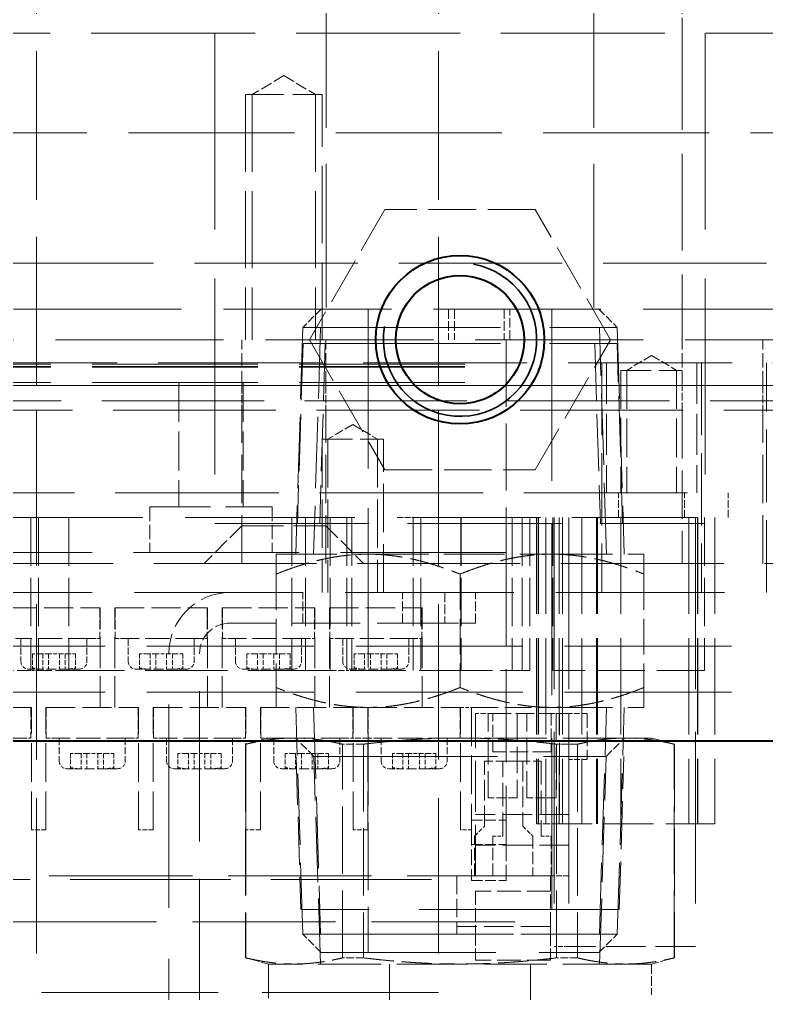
# Model space of a CAD drawing. Header units: millimetres. Extents: x 0 to 5945, y 0 to 4205.
# Drawn here: x 1782.6 to 1831.4, y 2255.3 to 2318.9 of the extents above; entities that cross this region are included whole.
import ezdxf

# ---------------------------------------------------------------- set-up
doc = ezdxf.new("R2010")
doc.units = ezdxf.units.MM
doc.header["$LTSCALE"] = 5
doc.linetypes.add('DASHED', pattern=[0.2067, 0.1654, -0.0413])
for name, color, linetype, lineweight in [('가려진 것(ISO)', 2, 'DASHED', 18), ('가시적인 것(ISO)', 3, 'Continuous', 40), ('가시적인 좁은 것(ISO)', 3, 'Continuous', 35)]:
    doc.layers.add(name, color=color, linetype=linetype, lineweight=lineweight)

msp = doc.modelspace()

# ---------------------------------------------------------------- linework, layer by layer
at = {"layer": '가려진 것(ISO)', "ltscale": 11.740042}
for p, q in [((1783.733, 2294.957), (1783.733, 2331.357)), ((1809.97, 2294.957), (1809.97, 2331.357))]:
    msp.add_line(p, q, dxfattribs=at)
at = {"layer": '가려진 것(ISO)', "ltscale": 11.341074}
for p, q in [((1802.639, 2321.157), (1802.639, 2297.715)), ((1820.114, 2321.157), (1820.114, 2297.715))]:
    msp.add_line(p, q, dxfattribs=at)
at = {"layer": '가려진 것(ISO)', "ltscale": 1.218906}
msp.add_line((1825.876, 2317.957), (1825.876, 2321.157), dxfattribs=at)
at = {"layer": '가려진 것(ISO)', "ltscale": 12.936202}
msp.add_line((2118.876, 2317.957), (1503.876, 2317.957), dxfattribs=at)
at = {"layer": '가려진 것(ISO)', "ltscale": 15.481374}
for p, q in [((1795.376, 2317.957), (1795.376, 2285.957)), ((1827.376, 2317.957), (1827.376, 2285.957))]:
    msp.add_line(p, q, dxfattribs=at)
at = {"layer": '가려진 것(ISO)', "ltscale": 7.618686}
for p, q in [((1825.876, 2317.957), (1825.876, 2297.957)), ((1816.36, 2286.357), (1816.36, 2266.357)), ((1816.385, 2286.357), (1816.385, 2266.357)), ((1816.487, 2286.357), (1816.487, 2266.357)), ((1816.983, 2286.357), (1816.983, 2266.357)), ((1817.836, 2286.357), (1817.836, 2266.357)), ((1818.062, 2286.357), (1818.062, 2266.357)), ((1819.332, 2286.357), (1819.332, 2266.357)), ((1820.272, 2286.357), (1820.272, 2266.357)), ((1820.297, 2286.357), (1820.297, 2266.357)), ((1820.348, 2286.357), (1820.348, 2266.357)), ((1821.872, 2286.357), (1821.872, 2266.357)), ((1826.317, 2286.357), (1826.317, 2266.357)), ((1826.875, 2286.357), (1826.875, 2266.357)), ((1826.901, 2286.357), (1826.901, 2266.357)), ((1827.996, 2286.357), (1827.996, 2266.357))]:
    msp.add_line(p, q, dxfattribs=at)
at = {"layer": '가려진 것(ISO)', "ltscale": 0.918509}
for q in [(1797.809, 2313.957), (1801.943, 2313.957)]:
    msp.add_line((1799.876, 2315.199), q, dxfattribs=at)
at = {"layer": '가려진 것(ISO)', "ltscale": 6.094929}
for p, q in [((1797.376, 2313.957), (1797.376, 2297.957)), ((1797.809, 2313.957), (1797.809, 2297.957)), ((1801.943, 2313.957), (1801.943, 2297.957)), ((1802.376, 2297.957), (1802.376, 2313.957))]:
    msp.add_line(p, q, dxfattribs=at)
at = {"layer": '가려진 것(ISO)', "ltscale": 2.991791}
msp.add_line((1797.376, 2313.957), (1802.376, 2313.957), dxfattribs=at)
at = {"layer": '가려진 것(ISO)', "ltscale": 13.096966}
msp.add_line((1654.376, 2311.457), (2033.376, 2311.457), dxfattribs=at)
at = {"layer": '가려진 것(ISO)', "ltscale": 3.738802}
for p, q in [((1806.469, 2306.457), (1801.561, 2297.957)), ((1816.284, 2306.457), (1806.469, 2306.457)), ((1821.191, 2297.957), (1816.284, 2306.457)), ((1801.561, 2297.957), (1806.469, 2289.457)), ((1816.284, 2289.457), (1821.191, 2297.957)), ((1806.469, 2289.457), (1816.284, 2289.457))]:
    msp.add_line(p, q, dxfattribs=at)
at = {"layer": '가려진 것(ISO)', "ltscale": 12.901145}
for p, q in [((1871.376, 2302.957), (1751.376, 2302.957)), ((1668.876, 2287.957), (1828.876, 2287.957))]:
    msp.add_line(p, q, dxfattribs=at)
at = {"layer": '가려진 것(ISO)', "ltscale": 13.252995}
for p, q in [((1617.876, 2299.957), (2069.876, 2299.957)), ((2069.876, 2297.957), (1617.876, 2297.957))]:
    msp.add_line(p, q, dxfattribs=at)
at = {"layer": '가려진 것(ISO)', "ltscale": 0.646077}
for p, q in [((1802.317, 2299.957), (1801.118, 2298.758)), ((1820.436, 2299.957), (1821.635, 2298.758)), ((1801.842, 2270.758), (1800.643, 2271.957)), ((1820.911, 2270.758), (1822.11, 2271.957)), ((1802.317, 2257.957), (1801.118, 2259.156)), ((1820.436, 2257.957), (1821.635, 2259.156))]:
    msp.add_line(p, q, dxfattribs=at)
at = {"layer": '가려진 것(ISO)', "ltscale": 12.578616}
msp.add_line((1805.376, 2299.957), (1805.376, 2273.957), dxfattribs=at)
at = {"layer": '가려진 것(ISO)', "ltscale": 0.761779}
for p, q in [((1810.626, 2299.957), (1810.626, 2297.957)), ((1811.005, 2299.957), (1811.005, 2297.957)), ((1814.247, 2299.957), (1814.247, 2297.957)), ((1814.626, 2297.957), (1814.626, 2299.957)), ((1801.126, 2279.457), (1801.126, 2281.457)), ((1807.626, 2279.457), (1807.626, 2281.457)), ((1810.376, 2281.457), (1810.376, 2279.457)), ((1812.376, 2279.457), (1812.376, 2281.457)), ((1787.876, 2280.457), (1787.876, 2278.457)), ((1788.876, 2280.457), (1788.876, 2278.457)), ((1794.876, 2280.457), (1794.876, 2278.457)), ((1795.876, 2280.457), (1795.876, 2278.457)), ((1801.876, 2280.457), (1801.876, 2278.457)), ((1802.876, 2280.457), (1802.876, 2278.457)), ((1808.876, 2280.457), (1808.876, 2278.457)), ((1783.376, 2273.957), (1783.376, 2271.957)), ((1784.376, 2273.957), (1784.376, 2271.957)), ((1790.376, 2273.957), (1790.376, 2271.957)), ((1791.376, 2273.957), (1791.376, 2271.957)), ((1797.376, 2273.957), (1797.376, 2271.957)), ((1798.376, 2273.957), (1798.376, 2271.957)), ((1804.376, 2273.957), (1804.376, 2271.957)), ((1805.376, 2273.957), (1805.376, 2271.957)), ((1811.376, 2273.957), (1811.376, 2271.957)), ((1823.876, 2257.207), (1823.876, 2255.207))]:
    msp.add_line(p, q, dxfattribs=at)
at = {"layer": '가려진 것(ISO)', "ltscale": 13.546203}
for p, q in [((1817.376, 2299.957), (1817.376, 2257.957)), ((1817.526, 2286.357), (1817.526, 2258.357)), ((1818.479, 2286.357), (1818.479, 2258.357)), ((1826.734, 2286.357), (1826.734, 2258.357))]:
    msp.add_line(p, q, dxfattribs=at)
at = {"layer": '가려진 것(ISO)', "ltscale": 5.64076}
for p, q in [((1801.118, 2298.758), (1800.655, 2283.957)), ((1802.28, 2298.758), (1801.818, 2283.957)), ((1820.935, 2283.957), (1820.473, 2298.758)), ((1821.635, 2298.758), (1822.097, 2283.957)), ((1801.118, 2259.156), (1800.655, 2273.957)), ((1801.818, 2273.957), (1802.28, 2259.156)), ((1820.473, 2259.156), (1820.935, 2273.957)), ((1821.635, 2259.156), (1822.097, 2273.957))]:
    msp.add_line(p, q, dxfattribs=at)
at = {"layer": '가려진 것(ISO)', "ltscale": 15.59237}
for p, q in [((1801.118, 2298.758), (1821.635, 2298.758)), ((1801.118, 2259.156), (1821.635, 2259.156))]:
    msp.add_line(p, q, dxfattribs=at)
at = {"layer": '가려진 것(ISO)', "ltscale": 1.142718}
for p, q in [((1797.126, 2294.957), (1797.126, 2297.957)), ((1802.626, 2294.957), (1802.626, 2297.957)), ((1825.876, 2294.957), (1825.876, 2297.957)), ((1831.126, 2294.957), (1831.126, 2297.957)), ((1791.126, 2287.057), (1791.126, 2284.057)), ((1799.126, 2287.057), (1799.126, 2284.057)), ((1819.676, 2273.558), (1819.676, 2270.558)), ((1817.276, 2262.958), (1817.276, 2259.958))]:
    msp.add_line(p, q, dxfattribs=at)
at = {"layer": '가려진 것(ISO)', "ltscale": 4.481171}
for p, q in [((1801.131, 2297.715), (1800.764, 2285.957)), ((1802.583, 2297.715), (1802.216, 2285.957)), ((1820.169, 2297.715), (1820.537, 2285.957)), ((1821.989, 2285.957), (1821.622, 2297.715))]:
    msp.add_line(p, q, dxfattribs=at)
at = {"layer": '가려진 것(ISO)', "ltscale": 15.571423}
msp.add_line((1801.131, 2297.715), (1821.622, 2297.715), dxfattribs=at)
at = {"layer": '가려진 것(ISO)', "ltscale": 5.294957}
msp.add_line((1814.376, 2297.957), (1814.376, 2284.057), dxfattribs=at)
at = {"layer": '가려진 것(ISO)', "ltscale": 12.941461}
msp.add_line((1855.876, 2296.457), (1641.876, 2296.457), dxfattribs=at)
at = {"layer": '가려진 것(ISO)', "ltscale": 13.062409}
for p, q in [((1665.876, 2296.357), (1814.376, 2296.357)), ((1665.876, 2296.207), (1814.376, 2296.207)), ((1665.876, 2296.157), (1814.376, 2296.157)), ((1665.876, 2295.157), (1814.376, 2295.157)), ((1814.376, 2284.057), (1665.876, 2284.057))]:
    msp.add_line(p, q, dxfattribs=at)
at = {"layer": '가려진 것(ISO)', "ltscale": 5.71399}
for p, q in [((1820.626, 2296.457), (1820.626, 2281.457)), ((1827.126, 2296.457), (1827.126, 2281.457)), ((1831.376, 2281.457), (1831.376, 2296.457))]:
    msp.add_line(p, q, dxfattribs=at)
at = {"layer": '가려진 것(ISO)', "ltscale": 3.237884}
for p, q in [((1820.926, 2296.457), (1820.926, 2287.957)), ((1826.826, 2296.457), (1826.826, 2287.957))]:
    msp.add_line(p, q, dxfattribs=at)
at = {"layer": '가려진 것(ISO)', "ltscale": 0.720299}
for p, q in [((1823.876, 2296.931), (1822.255, 2295.957)), ((1823.876, 2296.931), (1825.497, 2295.957)), ((1804.376, 2292.431), (1802.755, 2291.457)), ((1804.376, 2292.431), (1805.997, 2291.457))]:
    msp.add_line(p, q, dxfattribs=at)
at = {"layer": '가려진 것(ISO)', "ltscale": 3.047415}
for p, q in [((1821.876, 2295.957), (1821.876, 2287.957)), ((1822.255, 2295.957), (1822.255, 2287.957)), ((1825.497, 2295.957), (1825.497, 2287.957)), ((1783.401, 2265.957), (1783.401, 2273.957)), ((1784.351, 2265.957), (1784.351, 2273.957)), ((1790.401, 2265.957), (1790.401, 2273.957)), ((1791.351, 2265.957), (1791.351, 2273.957)), ((1797.401, 2265.957), (1797.401, 2273.957)), ((1798.351, 2265.957), (1798.351, 2273.957)), ((1804.401, 2265.957), (1804.401, 2273.957)), ((1805.351, 2265.957), (1805.351, 2273.957)), ((1811.401, 2265.957), (1811.401, 2273.957)), ((1812.126, 2273.957), (1812.126, 2265.957))]:
    msp.add_line(p, q, dxfattribs=at)
at = {"layer": '가려진 것(ISO)', "ltscale": 2.393412}
for p, q in [((1821.876, 2295.957), (1825.876, 2295.957)), ((1802.376, 2291.457), (1806.376, 2291.457))]:
    msp.add_line(p, q, dxfattribs=at)
at = {"layer": '가려진 것(ISO)', "ltscale": 3.085509}
for p, q in [((1793.026, 2295.157), (1793.026, 2287.057)), ((1797.226, 2295.157), (1797.226, 2287.057))]:
    msp.add_line(p, q, dxfattribs=at)
at = {"layer": '가려진 것(ISO)', "ltscale": 12.855069}
for p, q in [((1655.876, 2294.957), (1841.876, 2294.957)), ((1841.876, 2294.957), (1655.876, 2294.957)), ((1655.876, 2293.357), (1841.876, 2293.357)), ((1655.876, 2293.357), (1841.876, 2293.357)), ((1841.876, 2283.357), (1655.876, 2283.357))]:
    msp.add_line(p, q, dxfattribs=at)
at = {"layer": '가려진 것(ISO)', "ltscale": 0.609403}
for p, q in [((1797.126, 2294.957), (1797.126, 2293.357)), ((1802.626, 2294.957), (1802.626, 2293.357)), ((1825.876, 2293.357), (1825.876, 2294.957)), ((1831.126, 2294.957), (1831.126, 2293.357)), ((1821.726, 2286.357), (1821.726, 2287.957)), ((1826.026, 2286.357), (1826.026, 2287.957)), ((1828.876, 2286.357), (1828.876, 2287.957))]:
    msp.add_line(p, q, dxfattribs=at)
at = {"layer": '가려진 것(ISO)', "ltscale": 12.806284}
msp.add_line((1668.876, 2293.957), (1893.876, 2293.957), dxfattribs=at)
at = {"layer": '가려진 것(ISO)', "ltscale": 12.256087}
for p, q in [((1783.733, 2293.357), (1783.733, 2255.357)), ((1809.97, 2293.357), (1809.97, 2255.357))]:
    msp.add_line(p, q, dxfattribs=at)
at = {"layer": '가려진 것(ISO)', "ltscale": 3.809293}
for p, q in [((1797.126, 2283.357), (1797.126, 2293.357)), ((1802.626, 2283.357), (1802.626, 2293.357)), ((1825.876, 2293.357), (1825.876, 2283.357)), ((1831.126, 2283.357), (1831.126, 2293.357)), ((1802.376, 2291.457), (1802.376, 2281.457)), ((1802.755, 2291.457), (1802.755, 2281.457)), ((1805.997, 2291.457), (1805.997, 2281.457)), ((1806.376, 2281.457), (1806.376, 2291.457)), ((1783.357, 2286.357), (1783.357, 2276.357)), ((1783.857, 2286.357), (1783.857, 2276.357)), ((1785.857, 2286.357), (1785.857, 2276.357)), ((1800.406, 2286.357), (1800.406, 2276.357)), ((1801.296, 2286.357), (1801.296, 2276.357)), ((1802.906, 2286.357), (1802.906, 2276.357)), ((1803.978, 2286.357), (1803.978, 2276.357)), ((1804.321, 2286.357), (1804.321, 2276.357)), ((1808.315, 2286.357), (1808.315, 2276.357)), ((1808.326, 2286.357), (1808.326, 2276.357)), ((1808.821, 2286.357), (1808.821, 2276.357)), ((1811.432, 2286.357), (1811.432, 2276.357)), ((1811.456, 2286.357), (1811.456, 2276.357)), ((1814.773, 2286.357), (1814.773, 2276.357)), ((1815.427, 2286.357), (1815.427, 2276.357)), ((1815.437, 2286.357), (1815.437, 2276.357)), ((1815.932, 2286.357), (1815.932, 2276.357)), ((1817.433, 2286.357), (1817.433, 2276.357)), ((1827.339, 2286.357), (1827.339, 2276.357))]:
    msp.add_line(p, q, dxfattribs=at)
at = {"layer": '가려진 것(ISO)', "ltscale": 4.786925}
for p, q in [((1791.126, 2287.057), (1799.126, 2287.057)), ((1799.376, 2283.957), (1805.376, 2283.957)), ((1805.376, 2283.957), (1817.376, 2283.957)), ((1817.376, 2283.957), (1823.376, 2283.957)), ((1817.376, 2273.957), (1823.376, 2273.957))]:
    msp.add_line(p, q, dxfattribs=at)
at = {"layer": '가려진 것(ISO)', "ltscale": 13.391761}
msp.add_line((1668.876, 2286.357), (1807.28, 2286.357), dxfattribs=at)
at = {"layer": '가려진 것(ISO)', "ltscale": 0.456099}
msp.add_line((1807.28, 2286.357), (1808.472, 2286.357), dxfattribs=at)
at = {"layer": '가려진 것(ISO)', "ltscale": 9.871429}
msp.add_line((1808.472, 2286.357), (1828.876, 2286.357), dxfattribs=at)
at = {"layer": '가려진 것(ISO)', "ltscale": 1.319787}
for p, q in [((1797.126, 2285.807), (1794.676, 2283.357)), ((1802.626, 2285.807), (1805.076, 2283.357))]:
    msp.add_line(p, q, dxfattribs=at)
at = {"layer": '가려진 것(ISO)', "ltscale": 12.159042}
msp.add_line((1795.376, 2285.957), (1827.376, 2285.957), dxfattribs=at)
at = {"layer": '가려진 것(ISO)', "ltscale": 3.290979}
msp.add_line((1797.126, 2285.807), (1802.626, 2285.807), dxfattribs=at)
at = {"layer": '가려진 것(ISO)', "ltscale": 7.363954}
msp.add_line((1814.376, 2284.057), (1814.376, 2264.747), dxfattribs=at)
at = {"layer": '가려진 것(ISO)', "ltscale": 2.81895}
for p, q in [((1799.376, 2282.657), (1799.376, 2275.257)), ((1811.376, 2282.657), (1811.376, 2275.257)), ((1823.376, 2282.657), (1823.376, 2275.257))]:
    msp.add_line(p, q, dxfattribs=at)
at = {"layer": '가려진 것(ISO)', "ltscale": 13.304306}
msp.add_line((1666.376, 2281.457), (1831.376, 2281.457), dxfattribs=at)
at = {"layer": '가려진 것(ISO)', "ltscale": 2.304583}
for p, q in [((1781.851, 2280.457), (1787.901, 2280.457)), ((1788.851, 2280.457), (1794.901, 2280.457)), ((1795.851, 2280.457), (1801.901, 2280.457)), ((1802.851, 2280.457), (1808.901, 2280.457)), ((1777.351, 2273.957), (1783.401, 2273.957)), ((1784.351, 2273.957), (1790.401, 2273.957)), ((1791.351, 2273.957), (1797.401, 2273.957)), ((1798.351, 2273.957), (1804.401, 2273.957)), ((1805.351, 2273.957), (1811.401, 2273.957))]:
    msp.add_line(p, q, dxfattribs=at)
at = {"layer": '가려진 것(ISO)', "ltscale": 2.476006}
for p, q in [((1787.901, 2273.957), (1787.901, 2280.457)), ((1788.851, 2273.957), (1788.851, 2280.457)), ((1794.901, 2273.957), (1794.901, 2280.457)), ((1795.851, 2273.957), (1795.851, 2280.457)), ((1801.901, 2273.957), (1801.901, 2280.457)), ((1802.851, 2273.957), (1802.851, 2280.457)), ((1808.901, 2273.957), (1808.901, 2280.457))]:
    msp.add_line(p, q, dxfattribs=at)
at = {"layer": '가려진 것(ISO)', "ltscale": 5.33305}
for p, q in [((1810.376, 2279.457), (1796.376, 2279.457)), ((1805.376, 2271.957), (1805.376, 2257.957))]:
    msp.add_line(p, q, dxfattribs=at)
at = {"layer": '가려진 것(ISO)', "ltscale": 1.077359}
for p, q in [((1810.376, 2279.457), (1812.376, 2279.457)), ((1783.357, 2276.357), (1781.357, 2276.357)), ((1785.857, 2276.357), (1783.857, 2276.357))]:
    msp.add_line(p, q, dxfattribs=at)
at = {"layer": '가려진 것(ISO)', "ltscale": 13.17814}
for p, q in [((1464.076, 2277.957), (2158.676, 2277.957)), ((1464.076, 2274.957), (2158.676, 2274.957))]:
    msp.add_line(p, q, dxfattribs=at)
at = {"layer": '가려진 것(ISO)', "ltscale": 1.904597}
for p, q in [((1787.376, 2278.457), (1782.376, 2278.457)), ((1794.376, 2278.457), (1789.376, 2278.457)), ((1801.376, 2278.457), (1796.376, 2278.457)), ((1808.376, 2278.457), (1803.376, 2278.457)), ((1782.876, 2271.957), (1777.876, 2271.957)), ((1789.876, 2271.957), (1784.876, 2271.957)), ((1796.876, 2271.957), (1791.876, 2271.957)), ((1803.876, 2271.957), (1798.876, 2271.957)), ((1810.876, 2271.957), (1805.876, 2271.957))]:
    msp.add_line(p, q, dxfattribs=at)
at = {"layer": '가려진 것(ISO)', "ltscale": 0.571309}
for p, q in [((1782.723, 2278.457), (1782.723, 2276.957)), ((1787.03, 2278.457), (1787.03, 2276.957)), ((1789.723, 2278.457), (1789.723, 2276.957)), ((1794.03, 2278.457), (1794.03, 2276.957)), ((1796.723, 2278.457), (1796.723, 2276.957)), ((1801.03, 2278.457), (1801.03, 2276.957)), ((1803.723, 2278.457), (1803.723, 2276.957)), ((1808.03, 2278.457), (1808.03, 2276.957)), ((1785.223, 2271.957), (1785.223, 2270.457)), ((1789.53, 2271.957), (1789.53, 2270.457)), ((1792.223, 2271.957), (1792.223, 2270.457)), ((1796.53, 2271.957), (1796.53, 2270.457)), ((1799.223, 2271.957), (1799.223, 2270.457)), ((1803.53, 2271.957), (1803.53, 2270.457)), ((1806.223, 2271.957), (1806.223, 2270.457)), ((1810.53, 2271.957), (1810.53, 2270.457)), ((1817.286, 2258.868), (1817.286, 2260.368))]:
    msp.add_line(p, q, dxfattribs=at)
at = {"layer": '가려진 것(ISO)', "ltscale": 0.299089}
for p, q in [((1787.376, 2278.457), (1787.876, 2278.457)), ((1788.876, 2278.457), (1789.376, 2278.457)), ((1794.376, 2278.457), (1794.876, 2278.457)), ((1795.876, 2278.457), (1796.376, 2278.457)), ((1801.376, 2278.457), (1801.876, 2278.457)), ((1802.876, 2278.457), (1803.376, 2278.457)), ((1808.376, 2278.457), (1808.876, 2278.457)), ((1782.876, 2271.957), (1783.376, 2271.957)), ((1784.376, 2271.957), (1784.876, 2271.957)), ((1789.876, 2271.957), (1790.376, 2271.957)), ((1791.376, 2271.957), (1791.876, 2271.957)), ((1796.876, 2271.957), (1797.376, 2271.957)), ((1798.376, 2271.957), (1798.876, 2271.957)), ((1803.876, 2271.957), (1804.376, 2271.957)), ((1805.376, 2271.957), (1805.876, 2271.957)), ((1810.876, 2271.957), (1811.376, 2271.957))]:
    msp.add_line(p, q, dxfattribs=at)
at = {"layer": '가려진 것(ISO)', "ltscale": 0.23742}
for p, q in [((1783.918, 2277.457), (1783.466, 2277.457)), ((1786.287, 2277.457), (1785.835, 2277.457)), ((1790.918, 2277.457), (1790.466, 2277.457)), ((1793.287, 2277.457), (1792.835, 2277.457)), ((1797.918, 2277.457), (1797.466, 2277.457)), ((1800.287, 2277.457), (1799.835, 2277.457)), ((1804.918, 2277.457), (1804.466, 2277.457)), ((1807.287, 2277.457), (1806.835, 2277.457)), ((1786.418, 2270.957), (1785.966, 2270.957)), ((1788.787, 2270.957), (1788.335, 2270.957)), ((1793.418, 2270.957), (1792.966, 2270.957)), ((1795.787, 2270.957), (1795.335, 2270.957)), ((1800.418, 2270.957), (1799.966, 2270.957)), ((1802.787, 2270.957), (1802.335, 2270.957)), ((1807.418, 2270.957), (1806.966, 2270.957)), ((1809.787, 2270.957), (1809.335, 2270.957))]:
    msp.add_line(p, q, dxfattribs=at)
at = {"layer": '가려진 것(ISO)', "ltscale": 0.370335}
for p, q in [((1783.466, 2277.457), (1783.466, 2276.485)), ((1786.287, 2277.457), (1786.287, 2276.485)), ((1790.466, 2277.457), (1790.466, 2276.485)), ((1793.287, 2277.457), (1793.287, 2276.485)), ((1797.466, 2277.457), (1797.466, 2276.485)), ((1800.287, 2277.457), (1800.287, 2276.485)), ((1804.466, 2277.457), (1804.466, 2276.485)), ((1807.287, 2277.457), (1807.287, 2276.485)), ((1785.966, 2270.957), (1785.966, 2269.985)), ((1788.787, 2270.957), (1788.787, 2269.985)), ((1792.966, 2270.957), (1792.966, 2269.985)), ((1795.787, 2270.957), (1795.787, 2269.985)), ((1799.966, 2270.957), (1799.966, 2269.985)), ((1802.787, 2270.957), (1802.787, 2269.985)), ((1806.966, 2270.957), (1806.966, 2269.985)), ((1809.787, 2270.957), (1809.787, 2269.985))]:
    msp.add_line(p, q, dxfattribs=at)
at = {"layer": '가려진 것(ISO)', "ltscale": 0.325823}
for p, q in [((1783.918, 2277.457), (1784.523, 2277.457)), ((1785.23, 2277.457), (1785.835, 2277.457)), ((1790.918, 2277.457), (1791.523, 2277.457)), ((1792.23, 2277.457), (1792.835, 2277.457)), ((1797.918, 2277.457), (1798.523, 2277.457)), ((1799.23, 2277.457), (1799.835, 2277.457)), ((1804.918, 2277.457), (1805.523, 2277.457)), ((1806.23, 2277.457), (1806.835, 2277.457)), ((1786.418, 2270.957), (1787.023, 2270.957)), ((1787.73, 2270.957), (1788.335, 2270.957)), ((1793.418, 2270.957), (1794.023, 2270.957)), ((1794.73, 2270.957), (1795.335, 2270.957)), ((1800.418, 2270.957), (1801.023, 2270.957)), ((1801.73, 2270.957), (1802.335, 2270.957)), ((1807.418, 2270.957), (1808.023, 2270.957)), ((1808.73, 2270.957), (1809.335, 2270.957))]:
    msp.add_line(p, q, dxfattribs=at)
at = {"layer": '가려진 것(ISO)', "ltscale": 0.380839}
for p, q in [((1784.149, 2277.457), (1784.149, 2276.457)), ((1784.523, 2277.457), (1784.523, 2276.457)), ((1785.23, 2277.457), (1785.23, 2276.457)), ((1785.604, 2277.457), (1785.604, 2276.457)), ((1791.149, 2277.457), (1791.149, 2276.457)), ((1791.523, 2277.457), (1791.523, 2276.457)), ((1792.23, 2277.457), (1792.23, 2276.457)), ((1792.604, 2277.457), (1792.604, 2276.457)), ((1798.149, 2277.457), (1798.149, 2276.457)), ((1798.523, 2277.457), (1798.523, 2276.457)), ((1799.23, 2277.457), (1799.23, 2276.457)), ((1799.604, 2277.457), (1799.604, 2276.457)), ((1805.149, 2277.457), (1805.149, 2276.457)), ((1805.523, 2277.457), (1805.523, 2276.457)), ((1806.23, 2277.457), (1806.23, 2276.457)), ((1806.604, 2277.457), (1806.604, 2276.457)), ((1786.649, 2270.957), (1786.649, 2269.957)), ((1787.023, 2270.957), (1787.023, 2269.957)), ((1787.73, 2270.957), (1787.73, 2269.957)), ((1788.104, 2270.957), (1788.104, 2269.957)), ((1793.649, 2270.957), (1793.649, 2269.957)), ((1794.023, 2270.957), (1794.023, 2269.957)), ((1794.73, 2270.957), (1794.73, 2269.957)), ((1795.104, 2270.957), (1795.104, 2269.957)), ((1800.649, 2270.957), (1800.649, 2269.957)), ((1801.023, 2270.957), (1801.023, 2269.957)), ((1801.73, 2270.957), (1801.73, 2269.957)), ((1802.104, 2270.957), (1802.104, 2269.957)), ((1807.649, 2270.957), (1807.649, 2269.957)), ((1808.023, 2270.957), (1808.023, 2269.957)), ((1808.73, 2270.957), (1808.73, 2269.957)), ((1809.104, 2270.957), (1809.104, 2269.957))]:
    msp.add_line(p, q, dxfattribs=at)
at = {"layer": '가려진 것(ISO)', "ltscale": 0.269265}
for p, q in [((1784.523, 2277.457), (1785.23, 2277.457)), ((1791.523, 2277.457), (1792.23, 2277.457)), ((1798.523, 2277.457), (1799.23, 2277.457)), ((1805.523, 2277.457), (1806.23, 2277.457)), ((1787.023, 2270.957), (1787.73, 2270.957)), ((1794.023, 2270.957), (1794.73, 2270.957)), ((1801.023, 2270.957), (1801.73, 2270.957)), ((1808.023, 2270.957), (1808.73, 2270.957))]:
    msp.add_line(p, q, dxfattribs=at)
at = {"layer": '가려진 것(ISO)', "ltscale": 16.049232}
msp.add_line((1792.376, 2244.283), (1792.376, 2277.457), dxfattribs=at)
at = {"layer": '가려진 것(ISO)', "ltscale": 11.852927}
msp.add_line((1794.376, 2228.457), (1794.376, 2277.457), dxfattribs=at)
at = {"layer": '가려진 것(ISO)', "ltscale": 0.393389}
for p, q in [((1783.536, 2276.457), (1783.223, 2276.457)), ((1786.53, 2276.457), (1786.217, 2276.457)), ((1790.536, 2276.457), (1790.223, 2276.457)), ((1793.53, 2276.457), (1793.217, 2276.457)), ((1797.536, 2276.457), (1797.223, 2276.457)), ((1800.53, 2276.457), (1800.217, 2276.457)), ((1804.536, 2276.457), (1804.223, 2276.457)), ((1807.53, 2276.457), (1807.217, 2276.457)), ((1786.036, 2269.957), (1785.723, 2269.957)), ((1789.03, 2269.957), (1788.717, 2269.957)), ((1793.036, 2269.957), (1792.723, 2269.957)), ((1796.03, 2269.957), (1795.717, 2269.957)), ((1800.036, 2269.957), (1799.723, 2269.957)), ((1803.03, 2269.957), (1802.717, 2269.957)), ((1807.036, 2269.957), (1806.723, 2269.957)), ((1810.03, 2269.957), (1809.717, 2269.957))]:
    msp.add_line(p, q, dxfattribs=at)
at = {"layer": '가려진 것(ISO)', "ltscale": 0.190293}
msp.add_line((1783.857, 2276.357), (1783.357, 2276.357), dxfattribs=at)
at = {"layer": '가려진 것(ISO)', "ltscale": 0.00438}
for p, q in [((1783.544, 2276.457), (1783.536, 2276.457)), ((1786.217, 2276.457), (1786.209, 2276.457)), ((1790.544, 2276.457), (1790.536, 2276.457)), ((1793.217, 2276.457), (1793.209, 2276.457)), ((1797.544, 2276.457), (1797.536, 2276.457)), ((1800.217, 2276.457), (1800.209, 2276.457)), ((1804.544, 2276.457), (1804.536, 2276.457)), ((1807.217, 2276.457), (1807.209, 2276.457)), ((1786.044, 2269.957), (1786.036, 2269.957)), ((1788.717, 2269.957), (1788.709, 2269.957)), ((1793.044, 2269.957), (1793.036, 2269.957)), ((1795.717, 2269.957), (1795.709, 2269.957)), ((1800.044, 2269.957), (1800.036, 2269.957)), ((1802.717, 2269.957), (1802.709, 2269.957)), ((1807.044, 2269.957), (1807.036, 2269.957)), ((1809.717, 2269.957), (1809.709, 2269.957))]:
    msp.add_line(p, q, dxfattribs=at)
at = {"layer": '가려진 것(ISO)', "ltscale": 0.196935}
for p, q in [((1783.909, 2276.457), (1783.544, 2276.457)), ((1786.209, 2276.457), (1785.843, 2276.457)), ((1790.909, 2276.457), (1790.544, 2276.457)), ((1793.209, 2276.457), (1792.843, 2276.457)), ((1797.909, 2276.457), (1797.544, 2276.457)), ((1800.209, 2276.457), (1799.843, 2276.457)), ((1804.909, 2276.457), (1804.544, 2276.457)), ((1807.209, 2276.457), (1806.843, 2276.457)), ((1786.409, 2269.957), (1786.044, 2269.957)), ((1788.709, 2269.957), (1788.343, 2269.957)), ((1793.409, 2269.957), (1793.044, 2269.957)), ((1795.709, 2269.957), (1795.343, 2269.957)), ((1800.409, 2269.957), (1800.044, 2269.957)), ((1802.709, 2269.957), (1802.343, 2269.957)), ((1807.409, 2269.957), (1807.044, 2269.957)), ((1809.709, 2269.957), (1809.343, 2269.957))]:
    msp.add_line(p, q, dxfattribs=at)
at = {"layer": '가려진 것(ISO)', "ltscale": 0.786878}
for p, q in [((1785.843, 2276.457), (1783.909, 2276.457)), ((1792.843, 2276.457), (1790.909, 2276.457)), ((1799.843, 2276.457), (1797.909, 2276.457)), ((1806.843, 2276.457), (1804.909, 2276.457)), ((1788.343, 2269.957), (1786.409, 2269.957)), ((1795.343, 2269.957), (1793.409, 2269.957)), ((1802.343, 2269.957), (1800.409, 2269.957)), ((1809.343, 2269.957), (1807.409, 2269.957))]:
    msp.add_line(p, q, dxfattribs=at)
at = {"layer": '가려진 것(ISO)', "ltscale": 6.494649}
msp.add_line((1802.906, 2276.357), (1785.857, 2276.357), dxfattribs=at)
at = {"layer": '가려진 것(ISO)', "ltscale": 0.503832}
msp.add_line((1802.906, 2276.357), (1803.978, 2276.357), dxfattribs=at)
at = {"layer": '가려진 것(ISO)', "ltscale": 0.130334}
msp.add_line((1804.321, 2276.357), (1803.978, 2276.357), dxfattribs=at)
at = {"layer": '가려진 것(ISO)', "ltscale": 4.255086}
msp.add_line((1804.321, 2276.357), (1811.432, 2276.357), dxfattribs=at)
at = {"layer": '가려진 것(ISO)', "ltscale": 2.491702}
msp.add_line((1811.432, 2276.357), (1815.932, 2276.357), dxfattribs=at)
at = {"layer": '가려진 것(ISO)', "ltscale": 3.773485}
msp.add_line((1827.339, 2276.357), (1817.433, 2276.357), dxfattribs=at)
at = {"layer": '가려진 것(ISO)', "ltscale": 0.430779}
msp.add_line((1804.401, 2273.957), (1805.351, 2273.957), dxfattribs=at)
at = {"layer": '가려진 것(ISO)', "ltscale": 0.276081}
for p, q in [((1811.401, 2273.957), (1812.126, 2273.957)), ((1812.126, 2265.957), (1811.401, 2265.957))]:
    msp.add_line(p, q, dxfattribs=at)
at = {"layer": '가려진 것(ISO)', "ltscale": 2.107522}
msp.add_line((1812.126, 2273.957), (1817.376, 2273.957), dxfattribs=at)
at = {"layer": '가려진 것(ISO)', "ltscale": 0.43798}
for p, q in [((1813.526, 2273.558), (1812.376, 2273.558)), ((1818.476, 2273.558), (1817.326, 2273.558)), ((1818.476, 2262.958), (1817.326, 2262.958))]:
    msp.add_line(p, q, dxfattribs=at)
at = {"layer": '가려진 것(ISO)', "ltscale": 4.037857}
for p, q in [((1812.376, 2262.958), (1812.376, 2273.558)), ((1818.476, 2273.558), (1818.476, 2262.958))]:
    msp.add_line(p, q, dxfattribs=at)
at = {"layer": '가려진 것(ISO)', "ltscale": 2.095066}
for p, q in [((1813.204, 2268.058), (1813.204, 2273.558)), ((1815.109, 2273.558), (1815.109, 2268.058)), ((1815.744, 2268.058), (1815.744, 2273.558)), ((1817.649, 2273.558), (1817.649, 2268.058))]:
    msp.add_line(p, q, dxfattribs=at)
at = {"layer": '가려진 것(ISO)', "ltscale": 0.952248}
for p, q in [((1813.526, 2271.058), (1813.526, 2273.558)), ((1817.326, 2273.558), (1817.326, 2271.058)), ((1815.476, 2270.458), (1812.976, 2270.458)), ((1814.176, 2270.458), (1816.676, 2270.458))]:
    msp.add_line(p, q, dxfattribs=at)
at = {"layer": '가려진 것(ISO)', "ltscale": 1.447469}
for p, q in [((1813.526, 2273.558), (1817.326, 2273.558)), ((1817.326, 2271.058), (1813.526, 2271.058)), ((1811.176, 2262.958), (1811.176, 2259.158))]:
    msp.add_line(p, q, dxfattribs=at)
at = {"layer": '가려진 것(ISO)', "ltscale": 2.5141}
msp.add_line((1817.876, 2266.958), (1817.876, 2273.558), dxfattribs=at)
at = {"layer": '가려진 것(ISO)', "ltscale": 0.457027}
for p, q in [((1819.676, 2273.558), (1818.476, 2273.558)), ((1819.676, 2270.558), (1818.476, 2270.558))]:
    msp.add_line(p, q, dxfattribs=at)
at = {"layer": '가려진 것(ISO)', "ltscale": 0.591466}
for p, q in [((1798.876, 2271.957), (1797.376, 2271.555)), ((1823.876, 2271.957), (1825.376, 2271.555)), ((1798.876, 2257.207), (1797.376, 2257.609)), ((1823.876, 2257.207), (1825.376, 2257.609))]:
    msp.add_line(p, q, dxfattribs=at)
at = {"layer": '가려진 것(ISO)', "ltscale": 0.300971}
for p, q in [((1797.399, 2271.555), (1797.376, 2271.555)), ((1825.376, 2271.555), (1825.354, 2271.555)), ((1797.399, 2257.609), (1797.376, 2257.609)), ((1825.376, 2257.609), (1825.354, 2257.609))]:
    msp.add_line(p, q, dxfattribs=at)
at = {"layer": '가려진 것(ISO)', "ltscale": 5.312538}
for p, q in [((1797.376, 2271.555), (1797.376, 2257.609)), ((1797.399, 2271.555), (1797.399, 2257.609)), ((1803.704, 2257.609), (1803.704, 2271.555)), ((1805.072, 2271.555), (1805.072, 2257.609)), ((1817.681, 2257.609), (1817.681, 2271.555)), ((1819.049, 2271.555), (1819.049, 2257.609)), ((1825.354, 2257.609), (1825.354, 2271.555)), ((1825.376, 2271.555), (1825.376, 2257.609))]:
    msp.add_line(p, q, dxfattribs=at)
at = {"layer": '가려진 것(ISO)', "ltscale": 0.602041}
for p, q in [((1805.072, 2271.555), (1803.704, 2271.555)), ((1819.049, 2271.555), (1817.681, 2271.555)), ((1805.072, 2257.609), (1803.704, 2257.609)), ((1819.049, 2257.609), (1817.681, 2257.609))]:
    msp.add_line(p, q, dxfattribs=at)
at = {"layer": '가려진 것(ISO)', "ltscale": 0.446223}
msp.add_line((1805.376, 2271.957), (1804.376, 2271.957), dxfattribs=at)
at = {"layer": '가려진 것(ISO)', "ltscale": 4.986384}
for p, q in [((1822.202, 2271.957), (1811.376, 2271.957)), ((1811.376, 2257.207), (1800.551, 2257.207)), ((1822.202, 2257.207), (1811.376, 2257.207))]:
    msp.add_line(p, q, dxfattribs=at)
at = {"layer": '가려진 것(ISO)', "ltscale": 2.493142}
for p, q in [((1823.876, 2271.957), (1822.202, 2271.957)), ((1800.551, 2257.207), (1798.876, 2257.207)), ((1823.876, 2257.207), (1822.202, 2257.207))]:
    msp.add_line(p, q, dxfattribs=at)
at = {"layer": '가려진 것(ISO)', "ltscale": 3.811149}
for p, q in [((1800.68, 2270.758), (1800.992, 2260.758)), ((1821.761, 2260.758), (1822.073, 2270.758))]:
    msp.add_line(p, q, dxfattribs=at)
at = {"layer": '가려진 것(ISO)', "ltscale": 14.490622}
msp.add_line((1801.842, 2270.758), (1820.911, 2270.758), dxfattribs=at)
at = {"layer": '가려진 것(ISO)', "ltscale": 5.164354}
for p, q in [((1802.265, 2257.207), (1801.842, 2270.758)), ((1820.487, 2257.207), (1820.911, 2270.758))]:
    msp.add_line(p, q, dxfattribs=at)
at = {"layer": '가려진 것(ISO)', "ltscale": 1.618892}
for p, q in [((1812.976, 2266.208), (1812.976, 2270.458)), ((1815.476, 2270.458), (1815.476, 2266.208))]:
    msp.add_line(p, q, dxfattribs=at)
at = {"layer": '가려진 것(ISO)', "ltscale": 1.866503}
for p, q in [((1814.176, 2265.558), (1814.176, 2270.458)), ((1816.676, 2270.458), (1816.676, 2265.558)), ((1817.276, 2261.958), (1812.376, 2261.958)), ((1817.276, 2257.458), (1812.376, 2257.458))]:
    msp.add_line(p, q, dxfattribs=at)
at = {"layer": '가려진 것(ISO)', "ltscale": 0.725589}
for p, q in [((1815.109, 2268.058), (1813.204, 2268.058)), ((1817.649, 2268.058), (1815.744, 2268.058))]:
    msp.add_line(p, q, dxfattribs=at)
at = {"layer": '가려진 것(ISO)', "ltscale": 0.857013}
for p, q in [((1812.126, 2266.59), (1814.376, 2266.59)), ((1812.126, 2265.018), (1814.376, 2265.018)), ((1812.126, 2262.655), (1814.376, 2262.655))]:
    msp.add_line(p, q, dxfattribs=at)
at = {"layer": '가려진 것(ISO)', "ltscale": 2.32363}
for p, q in [((1818.476, 2266.958), (1812.376, 2266.958)), ((1818.476, 2264.958), (1812.376, 2264.958)), ((1817.276, 2259.658), (1811.176, 2259.658)), ((1817.276, 2259.158), (1811.176, 2259.158))]:
    msp.add_line(p, q, dxfattribs=at)
at = {"layer": '가려진 것(ISO)', "ltscale": 0.361792}
for p, q in [((1784.351, 2265.957), (1783.401, 2265.957)), ((1791.351, 2265.957), (1790.401, 2265.957)), ((1798.351, 2265.957), (1797.401, 2265.957)), ((1805.351, 2265.957), (1804.401, 2265.957))]:
    msp.add_line(p, q, dxfattribs=at)
at = {"layer": '가려진 것(ISO)', "ltscale": 1.233747}
msp.add_line((1812.126, 2265.957), (1812.126, 2262.718), dxfattribs=at)
at = {"layer": '가려진 것(ISO)', "ltscale": 0.350074}
for p, q in [((1812.326, 2265.558), (1812.976, 2266.208)), ((1815.476, 2266.208), (1816.126, 2265.558))]:
    msp.add_line(p, q, dxfattribs=at)
at = {"layer": '가려진 것(ISO)', "ltscale": 0.562357}
msp.add_line((1817.836, 2266.357), (1816.36, 2266.357), dxfattribs=at)
at = {"layer": '가려진 것(ISO)', "ltscale": 3.870244}
msp.add_line((1827.996, 2266.357), (1817.836, 2266.357), dxfattribs=at)
at = {"layer": '가려진 것(ISO)', "ltscale": 0.990342}
for p, q in [((1812.326, 2262.958), (1812.326, 2265.558)), ((1813.526, 2262.958), (1813.526, 2265.558)), ((1816.126, 2265.558), (1816.126, 2262.958)), ((1817.326, 2265.558), (1817.326, 2262.958))]:
    msp.add_line(p, q, dxfattribs=at)
at = {"layer": '가려진 것(ISO)', "ltscale": 0.247511}
for p, q in [((1813.526, 2265.558), (1814.176, 2265.558)), ((1816.676, 2265.558), (1817.326, 2265.558))]:
    msp.add_line(p, q, dxfattribs=at)
at = {"layer": '가려진 것(ISO)', "ltscale": 1.23158}
msp.add_line((1814.376, 2262.655), (1814.376, 2264.747), dxfattribs=at)
at = {"layer": '가려진 것(ISO)', "ltscale": 12.666578}
msp.add_line((1668.126, 2262.718), (1812.126, 2262.718), dxfattribs=at)
at = {"layer": '가려진 것(ISO)', "ltscale": 11.305717}
for p, q in [((1817.276, 2262.958), (1782.223, 2262.958)), ((1782.223, 2259.958), (1817.276, 2259.958))]:
    msp.add_line(p, q, dxfattribs=at)
at = {"layer": '가려진 것(ISO)', "ltscale": 0.191702}
msp.add_line((1812.126, 2262.655), (1812.126, 2262.718), dxfattribs=at)
at = {"layer": '가려진 것(ISO)', "ltscale": 0.018947}
msp.add_line((1817.326, 2262.958), (1817.276, 2262.958), dxfattribs=at)
at = {"layer": '가려진 것(ISO)', "ltscale": 1.06653}
msp.add_line((1812.376, 2261.958), (1812.376, 2259.158), dxfattribs=at)
at = {"layer": '가려진 것(ISO)', "ltscale": 15.783083}
msp.add_line((1821.761, 2260.758), (1800.992, 2260.758), dxfattribs=at)
at = {"layer": '가려진 것(ISO)', "ltscale": 0.003709}
for p, q in [((1817.276, 2260.399), (1817.286, 2260.399)), ((1817.276, 2260.368), (1817.286, 2260.368)), ((1817.276, 2260.233), (1817.286, 2260.233)), ((1817.276, 2260.214), (1817.286, 2260.214)), ((1817.276, 2260.055), (1817.286, 2260.055)), ((1817.276, 2259.852), (1817.286, 2259.852)), ((1817.276, 2259.808), (1817.286, 2259.808)), ((1817.276, 2259.691), (1817.286, 2259.691)), ((1817.276, 2259.641), (1817.286, 2259.641)), ((1817.276, 2259.638), (1817.286, 2259.638)), ((1817.276, 2259.548), (1817.286, 2259.548)), ((1817.276, 2259.105), (1817.286, 2259.105)), ((1817.276, 2259.074), (1817.286, 2259.074)), ((1817.276, 2259.04), (1817.286, 2259.04)), ((1817.276, 2259.021), (1817.286, 2259.021)), ((1817.276, 2259.004), (1817.286, 2259.004)), ((1817.276, 2258.868), (1817.286, 2258.868)), ((1817.276, 2258.837), (1817.286, 2258.837))]:
    msp.add_line(p, q, dxfattribs=at)
at = {"layer": '가려진 것(ISO)', "ltscale": 0.304651}
msp.add_line((1817.276, 2259.958), (1817.276, 2259.158), dxfattribs=at)
at = {"layer": '가려진 것(ISO)', "ltscale": 0.91574}
for p, q in [((1812.376, 2257.458), (1812.376, 2259.158)), ((1817.276, 2259.158), (1817.276, 2257.458))]:
    msp.add_line(p, q, dxfattribs=at)
at = {"layer": '가려진 것(ISO)', "ltscale": 0.362745}
msp.add_line((1818.479, 2258.357), (1817.526, 2258.357), dxfattribs=at)
at = {"layer": '가려진 것(ISO)', "ltscale": 3.144554}
msp.add_line((1826.734, 2258.357), (1818.479, 2258.357), dxfattribs=at)
at = {"layer": '가려진 것(ISO)', "ltscale": 13.769356}
msp.add_line((1802.317, 2257.957), (1820.436, 2257.957), dxfattribs=at)
at = {"layer": '가려진 것(ISO)', "ltscale": 2.681737}
msp.add_line((1798.876, 2257.207), (1798.876, 2250.167), dxfattribs=at)
at = {"layer": '가려진 것(ISO)', "ltscale": 3.659601}
for p, q in [((1806.776, 2257.207), (1806.776, 2247.6)), ((1815.976, 2257.207), (1815.976, 2247.6))]:
    msp.add_line(p, q, dxfattribs=at)
at = {"layer": '가려진 것(ISO)', "ltscale": 13.920222}
msp.add_line((1809.97, 2255.357), (1752.423, 2255.357), dxfattribs=at)
at = {"layer": '가려진 것(ISO)', "ltscale": 2.393412}
msp.add_arc((1796.376, 2277.457), 4, 90, 180, dxfattribs=at)
at = {"layer": '가려진 것(ISO)', "ltscale": 1.196656}
msp.add_arc((1796.376, 2277.457), 2, 90, 180, dxfattribs=at)
at = {"layer": '가려진 것(ISO)', "ltscale": 0.299089}
for centre, start, end in [((1783.223, 2276.957), 180, 270), ((1786.53, 2276.957), 270, 0), ((1790.223, 2276.957), 180, 270), ((1793.53, 2276.957), 270, 0), ((1797.223, 2276.957), 180, 270), ((1800.53, 2276.957), 270, 0), ((1804.223, 2276.957), 180, 270), ((1807.53, 2276.957), 270, 0), ((1785.723, 2270.457), 180, 270), ((1789.03, 2270.457), 270, 0), ((1792.723, 2270.457), 180, 270), ((1796.03, 2270.457), 270, 0), ((1799.723, 2270.457), 180, 270), ((1803.03, 2270.457), 270, 0), ((1806.723, 2270.457), 180, 270), ((1810.03, 2270.457), 270, 0)]:
    msp.add_arc(centre, 0.5, start, end, dxfattribs=at)
at = {"layer": '가려진 것(ISO)', "ltscale": 2.698272}
for points, weights in [([(1799.376, 2283.957), (1799.376, 2283.957), (1799.376, 2282.657)], [1, 1.04314139574, 1.01001874936]), ([(1799.376, 2282.657), (1802.592, 2283.957), (1805.376, 2283.957)], [1.01001874936, 1.04314139574, 1]), ([(1805.376, 2283.957), (1808.161, 2283.957), (1811.376, 2282.657)], [1, 1.04314139574, 1.01001874936]), ([(1811.376, 2282.657), (1814.592, 2283.957), (1817.376, 2283.957)], [1.01001874936, 1.04314139574, 1]), ([(1817.376, 2283.957), (1820.161, 2283.957), (1823.376, 2282.657)], [1, 1.04314139574, 1.01001874936]), ([(1823.376, 2282.657), (1823.376, 2283.957), (1823.376, 2283.957)], [1.01001874936, 1.04314139574, 1]), ([(1805.376, 2273.957), (1802.592, 2273.957), (1799.376, 2275.257)], [1, 1.04314139574, 1.01001874936]), ([(1799.376, 2275.257), (1799.376, 2273.957), (1799.376, 2273.957)], [1.01001874936, 1.04314139574, 1]), ([(1811.376, 2275.257), (1808.161, 2273.957), (1805.376, 2273.957)], [1.01001874936, 1.04314139574, 1]), ([(1817.376, 2273.957), (1814.592, 2273.957), (1811.376, 2275.257)], [1, 1.04314139574, 1.01001874936]), ([(1823.376, 2275.257), (1820.161, 2273.957), (1817.376, 2273.957)], [1.01001874936, 1.04314139574, 1]), ([(1823.376, 2273.957), (1823.376, 2273.957), (1823.376, 2275.257)], [1, 1.04314139574, 1.01001874936])]:
    msp.add_rational_spline(points, weights, degree=2, dxfattribs=at)
at = {"layer": '가려진 것(ISO)', "ltscale": 0.311338}
for points in [[(1783.536, 2276.457), (1783.519, 2276.457), (1783.506, 2276.459), (1783.482, 2276.465), (1783.474, 2276.47), (1783.465, 2276.482), (1783.465, 2276.489), (1783.477, 2276.502), (1783.489, 2276.508), (1783.524, 2276.514), (1783.545, 2276.515), (1783.597, 2276.511), (1783.626, 2276.506), (1783.691, 2276.493), (1783.727, 2276.485), (1783.793, 2276.471), (1783.823, 2276.465), (1783.872, 2276.459), (1783.892, 2276.457), (1783.909, 2276.457)], [(1785.843, 2276.457), (1785.861, 2276.457), (1785.881, 2276.459), (1785.927, 2276.465), (1785.953, 2276.47), (1786.01, 2276.482), (1786.041, 2276.489), (1786.104, 2276.502), (1786.135, 2276.508), (1786.19, 2276.514), (1786.213, 2276.515), (1786.253, 2276.511), (1786.267, 2276.506), (1786.286, 2276.493), (1786.289, 2276.485), (1786.281, 2276.471), (1786.272, 2276.465), (1786.247, 2276.459), (1786.233, 2276.457), (1786.217, 2276.457)], [(1790.536, 2276.457), (1790.519, 2276.457), (1790.506, 2276.459), (1790.482, 2276.465), (1790.474, 2276.47), (1790.465, 2276.482), (1790.465, 2276.489), (1790.477, 2276.502), (1790.489, 2276.508), (1790.524, 2276.514), (1790.545, 2276.515), (1790.597, 2276.511), (1790.626, 2276.506), (1790.691, 2276.493), (1790.727, 2276.485), (1790.793, 2276.471), (1790.823, 2276.465), (1790.872, 2276.459), (1790.892, 2276.457), (1790.909, 2276.457)], [(1792.843, 2276.457), (1792.861, 2276.457), (1792.881, 2276.459), (1792.927, 2276.465), (1792.953, 2276.47), (1793.01, 2276.482), (1793.041, 2276.489), (1793.104, 2276.502), (1793.135, 2276.508), (1793.19, 2276.514), (1793.213, 2276.515), (1793.253, 2276.511), (1793.267, 2276.506), (1793.286, 2276.493), (1793.289, 2276.485), (1793.281, 2276.471), (1793.272, 2276.465), (1793.247, 2276.459), (1793.233, 2276.457), (1793.217, 2276.457)], [(1797.536, 2276.457), (1797.519, 2276.457), (1797.506, 2276.459), (1797.482, 2276.465), (1797.474, 2276.47), (1797.465, 2276.482), (1797.465, 2276.489), (1797.477, 2276.502), (1797.489, 2276.508), (1797.524, 2276.514), (1797.545, 2276.515), (1797.597, 2276.511), (1797.626, 2276.506), (1797.691, 2276.493), (1797.727, 2276.485), (1797.793, 2276.471), (1797.823, 2276.465), (1797.872, 2276.459), (1797.892, 2276.457), (1797.909, 2276.457)], [(1799.843, 2276.457), (1799.861, 2276.457), (1799.881, 2276.459), (1799.927, 2276.465), (1799.953, 2276.47), (1800.01, 2276.482), (1800.041, 2276.489), (1800.104, 2276.502), (1800.135, 2276.508), (1800.19, 2276.514), (1800.213, 2276.515), (1800.253, 2276.511), (1800.267, 2276.506), (1800.286, 2276.493), (1800.289, 2276.485), (1800.281, 2276.471), (1800.272, 2276.465), (1800.247, 2276.459), (1800.233, 2276.457), (1800.217, 2276.457)], [(1804.536, 2276.457), (1804.519, 2276.457), (1804.506, 2276.459), (1804.482, 2276.465), (1804.474, 2276.47), (1804.465, 2276.482), (1804.465, 2276.489), (1804.477, 2276.502), (1804.489, 2276.508), (1804.524, 2276.514), (1804.545, 2276.515), (1804.597, 2276.511), (1804.626, 2276.506), (1804.691, 2276.493), (1804.727, 2276.485), (1804.793, 2276.471), (1804.823, 2276.465), (1804.872, 2276.459), (1804.892, 2276.457), (1804.909, 2276.457)], [(1806.843, 2276.457), (1806.861, 2276.457), (1806.881, 2276.459), (1806.927, 2276.465), (1806.953, 2276.47), (1807.01, 2276.482), (1807.041, 2276.489), (1807.104, 2276.502), (1807.135, 2276.508), (1807.19, 2276.514), (1807.213, 2276.515), (1807.253, 2276.511), (1807.267, 2276.506), (1807.286, 2276.493), (1807.289, 2276.485), (1807.281, 2276.471), (1807.272, 2276.465), (1807.247, 2276.459), (1807.233, 2276.457), (1807.217, 2276.457)], [(1786.036, 2269.957), (1786.019, 2269.957), (1786.006, 2269.959), (1785.982, 2269.965), (1785.974, 2269.97), (1785.965, 2269.982), (1785.965, 2269.989), (1785.977, 2270.002), (1785.989, 2270.008), (1786.024, 2270.014), (1786.045, 2270.015), (1786.097, 2270.011), (1786.126, 2270.006), (1786.191, 2269.993), (1786.227, 2269.985), (1786.293, 2269.971), (1786.323, 2269.965), (1786.372, 2269.959), (1786.392, 2269.957), (1786.409, 2269.957)], [(1788.343, 2269.957), (1788.361, 2269.957), (1788.381, 2269.959), (1788.427, 2269.965), (1788.453, 2269.97), (1788.51, 2269.982), (1788.541, 2269.989), (1788.604, 2270.002), (1788.635, 2270.008), (1788.69, 2270.014), (1788.713, 2270.015), (1788.753, 2270.011), (1788.767, 2270.006), (1788.786, 2269.993), (1788.789, 2269.985), (1788.781, 2269.971), (1788.772, 2269.965), (1788.747, 2269.959), (1788.733, 2269.957), (1788.717, 2269.957)], [(1793.036, 2269.957), (1793.019, 2269.957), (1793.006, 2269.959), (1792.982, 2269.965), (1792.974, 2269.97), (1792.965, 2269.982), (1792.965, 2269.989), (1792.977, 2270.002), (1792.989, 2270.008), (1793.024, 2270.014), (1793.045, 2270.015), (1793.097, 2270.011), (1793.126, 2270.006), (1793.191, 2269.993), (1793.227, 2269.985), (1793.293, 2269.971), (1793.323, 2269.965), (1793.372, 2269.959), (1793.392, 2269.957), (1793.409, 2269.957)], [(1795.343, 2269.957), (1795.361, 2269.957), (1795.381, 2269.959), (1795.427, 2269.965), (1795.453, 2269.97), (1795.51, 2269.982), (1795.541, 2269.989), (1795.604, 2270.002), (1795.635, 2270.008), (1795.69, 2270.014), (1795.713, 2270.015), (1795.753, 2270.011), (1795.767, 2270.006), (1795.786, 2269.993), (1795.789, 2269.985), (1795.781, 2269.971), (1795.772, 2269.965), (1795.747, 2269.959), (1795.733, 2269.957), (1795.717, 2269.957)], [(1800.036, 2269.957), (1800.019, 2269.957), (1800.006, 2269.959), (1799.982, 2269.965), (1799.974, 2269.97), (1799.965, 2269.982), (1799.965, 2269.989), (1799.977, 2270.002), (1799.989, 2270.008), (1800.024, 2270.014), (1800.045, 2270.015), (1800.097, 2270.011), (1800.126, 2270.006), (1800.191, 2269.993), (1800.227, 2269.985), (1800.293, 2269.971), (1800.323, 2269.965), (1800.372, 2269.959), (1800.392, 2269.957), (1800.409, 2269.957)], [(1802.343, 2269.957), (1802.361, 2269.957), (1802.381, 2269.959), (1802.427, 2269.965), (1802.453, 2269.97), (1802.51, 2269.982), (1802.541, 2269.989), (1802.604, 2270.002), (1802.635, 2270.008), (1802.69, 2270.014), (1802.713, 2270.015), (1802.753, 2270.011), (1802.767, 2270.006), (1802.786, 2269.993), (1802.789, 2269.985), (1802.781, 2269.971), (1802.772, 2269.965), (1802.747, 2269.959), (1802.733, 2269.957), (1802.717, 2269.957)], [(1807.036, 2269.957), (1807.019, 2269.957), (1807.006, 2269.959), (1806.982, 2269.965), (1806.974, 2269.97), (1806.965, 2269.982), (1806.965, 2269.989), (1806.977, 2270.002), (1806.989, 2270.008), (1807.024, 2270.014), (1807.045, 2270.015), (1807.097, 2270.011), (1807.126, 2270.006), (1807.191, 2269.993), (1807.227, 2269.985), (1807.293, 2269.971), (1807.323, 2269.965), (1807.372, 2269.959), (1807.392, 2269.957), (1807.409, 2269.957)], [(1809.343, 2269.957), (1809.361, 2269.957), (1809.381, 2269.959), (1809.427, 2269.965), (1809.453, 2269.97), (1809.51, 2269.982), (1809.541, 2269.989), (1809.604, 2270.002), (1809.635, 2270.008), (1809.69, 2270.014), (1809.713, 2270.015), (1809.753, 2270.011), (1809.767, 2270.006), (1809.786, 2269.993), (1809.789, 2269.985), (1809.781, 2269.971), (1809.772, 2269.965), (1809.747, 2269.959), (1809.733, 2269.957), (1809.717, 2269.957)]]:
    msp.add_open_spline(points, degree=3, knots=[0.17059599, 0.17059599, 0.17059599, 0.17059599, 0.177827, 0.177827, 0.18607071, 0.18607071, 0.19559567, 0.19559567, 0.20559758, 0.20559758, 0.21517808, 0.21517808, 0.22505637, 0.22505637, 0.23591621, 0.23591621, 0.2454181, 0.2454181, 0.25259342, 0.25259342, 0.25259342, 0.25259342], dxfattribs=at)
at = {"layer": '가려진 것(ISO)', "ltscale": 2.407997}
for points, weights in [([(1800.551, 2271.957), (1799.064, 2271.957), (1797.399, 2271.555)], [3.35119200881, 3.35119200881, 3.1615018951]), ([(1803.704, 2271.555), (1802.038, 2271.957), (1800.551, 2271.957)], [3.1615018951, 3.35119200881, 3.35119200881]), ([(1805.072, 2271.555), (1808.403, 2271.957), (1811.376, 2271.957)], [3.1615018951, 3.35119200881, 3.35119200881]), ([(1811.376, 2271.957), (1814.35, 2271.957), (1817.681, 2271.555)], [3.35119200881, 3.35119200881, 3.1615018951]), ([(1822.202, 2271.957), (1820.715, 2271.957), (1819.049, 2271.555)], [3.35119200881, 3.35119200881, 3.1615018951]), ([(1825.354, 2271.555), (1823.689, 2271.957), (1822.202, 2271.957)], [3.1615018951, 3.35119200881, 3.35119200881]), ([(1797.399, 2257.609), (1799.064, 2257.207), (1800.551, 2257.207)], [3.1615018951, 3.35119200881, 3.35119200881]), ([(1800.551, 2257.207), (1802.038, 2257.207), (1803.704, 2257.609)], [3.35119200881, 3.35119200881, 3.1615018951]), ([(1805.072, 2257.609), (1808.403, 2257.207), (1811.376, 2257.207)], [3.1615018951, 3.35119200881, 3.35119200881]), ([(1811.376, 2257.207), (1814.35, 2257.207), (1817.681, 2257.609)], [3.35119200881, 3.35119200881, 3.1615018951]), ([(1819.049, 2257.609), (1820.715, 2257.207), (1822.202, 2257.207)], [3.1615018951, 3.35119200881, 3.35119200881]), ([(1822.202, 2257.207), (1823.689, 2257.207), (1825.354, 2257.609)], [3.35119200881, 3.35119200881, 3.1615018951])]:
    msp.add_rational_spline(points, weights, degree=2, dxfattribs=at)
at = {"layer": '가려진 것(ISO)', "ltscale": 0.069408}
msp.add_open_spline([(1817.286, 2260.368), (1817.286, 2260.387), (1817.286, 2260.399)], degree=2, dxfattribs=at)
at = {"layer": '가려진 것(ISO)', "ltscale": 0.067836}
msp.add_open_spline([(1817.286, 2258.837), (1817.286, 2258.849), (1817.286, 2258.868)], degree=2, dxfattribs=at)
at = {"layer": '가시적인 것(ISO)'}
msp.add_line((2158.676, 2271.757), (1464.076, 2271.757), dxfattribs=at)
for radius in [5.5, 4.188]:
    msp.add_circle((1811.376, 2297.957), radius, dxfattribs=at)
at = {"layer": '가시적인 좁은 것(ISO)'}
msp.add_arc((1811.376, 2297.957), 5, 170, 80, dxfattribs=at)

doc.saveas('drawing.dxf')
